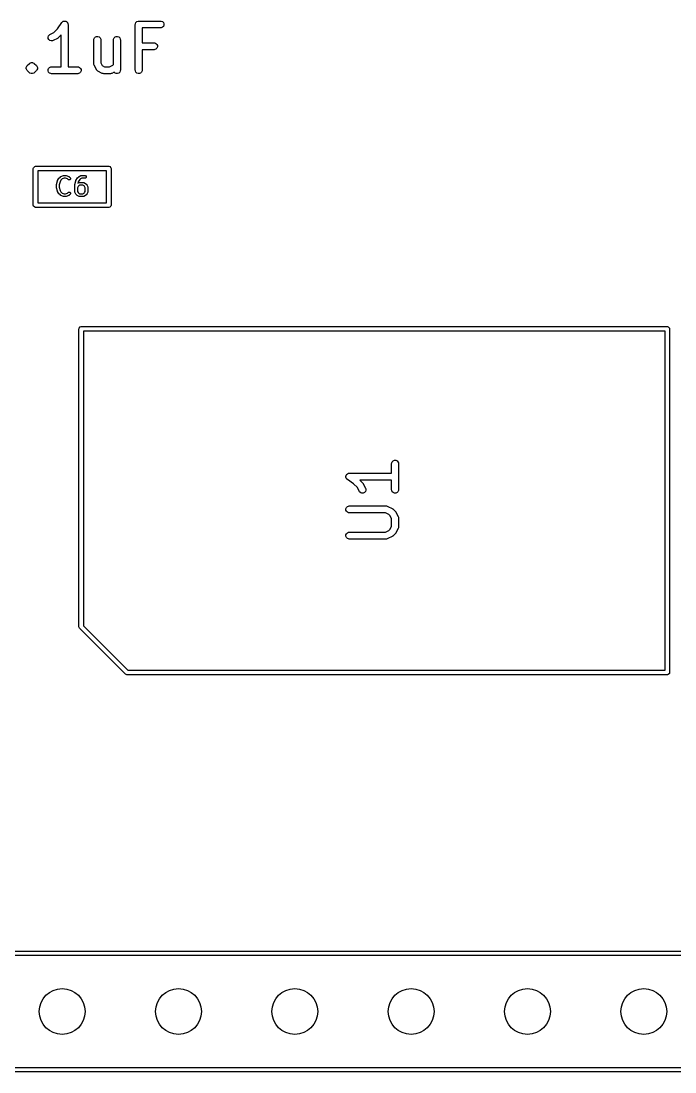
# Model space of a CAD drawing. Extents: x 2.26 to 6.35, y -6.6 to -4.52.
# Drawn here: x 3.106 to 3.668, y -6.469 to -5.566 of the extents above; entities that cross this region are included whole.
import ezdxf

# ---------------------------------------------------------------- set-up
doc = ezdxf.new("R2010")
doc.units = 0
doc.header["$MEASUREMENT"] = 0
doc.layers.add('BLACK', color=7, linetype='CONTINUOUS')

msp = doc.modelspace()

# ---------------------------------------------------------------- linework, layer by layer
at = {"layer": 'BLACK', "linetype": 'CONTINUOUS'}
for p, q in [((3.137, -5.57283), (3.14059, -5.56745)), ((3.14059, -5.56744), (3.14095, -5.567)), ((3.14059, -5.56745), (3.14059, -5.56744)), ((3.14059, -5.56745), (3.14059, -5.56745)), ((3.14059, -5.56745), (3.14059, -5.56745)), ((3.14095, -5.567), (3.1412, -5.56684)), ((3.1412, -5.56684), (3.1414, -5.56663)), ((3.1414, -5.56663), (3.14167, -5.56652)), ((3.14167, -5.56652), (3.14191, -5.56636)), ((3.14191, -5.56636), (3.1422, -5.5663)), ((3.1422, -5.5663), (3.14247, -5.56619)), ((3.14247, -5.56619), (3.14276, -5.56619)), ((3.14276, -5.56619), (3.14304, -5.56613)), ((3.14304, -5.56613), (3.14333, -5.56619)), ((3.14333, -5.56619), (3.14362, -5.56619)), ((3.14362, -5.56619), (3.14389, -5.5663)), ((3.14389, -5.5663), (3.14417, -5.56636)), ((3.14417, -5.56636), (3.14441, -5.56652)), ((3.14441, -5.56652), (3.14469, -5.56663)), ((3.14469, -5.56663), (3.14489, -5.56684)), ((3.14489, -5.56684), (3.14513, -5.567)), ((3.14513, -5.567), (3.14529, -5.56724)), ((3.14529, -5.56724), (3.1455, -5.56745)), ((3.1455, -5.56745), (3.14561, -5.56771)), ((3.14561, -5.56771), (3.14577, -5.56795)), ((3.14577, -5.56795), (3.14583, -5.56824)), ((3.14583, -5.56824), (3.14594, -5.56851)), ((3.14594, -5.56851), (3.146, -5.56908)), ((3.146, -5.56908), (3.146, -5.56908)), ((3.146, -5.56908), (3.146, -5.56909)), ((3.146, -5.56909), (3.146, -5.56909)), ((3.146, -5.56909), (3.146, -5.6055)), ((3.20383, -5.56909), (3.20389, -5.56851)), ((3.20383, -5.60846), (3.20383, -5.56909)), ((3.20389, -5.56851), (3.20433, -5.56745)), ((3.20433, -5.56745), (3.20515, -5.56663)), ((3.20515, -5.56663), (3.20621, -5.56619)), ((3.20621, -5.56619), (3.20679, -5.56613)), ((3.20679, -5.56613), (3.22553, -5.56613)), ((3.22553, -5.57204), (3.20974, -5.57204)), ((3.20974, -5.57204), (3.20974, -5.58488)), ((3.22553, -5.56613), (3.22611, -5.56619)), ((3.22611, -5.57198), (3.22553, -5.57204)), ((3.22611, -5.56619), (3.22717, -5.56663)), ((3.22717, -5.57154), (3.22611, -5.57198)), ((3.22717, -5.56663), (3.22799, -5.56745)), ((3.22799, -5.57073), (3.22717, -5.57154)), ((3.22799, -5.56745), (3.22843, -5.56851)), ((3.22843, -5.56966), (3.22799, -5.57073)), ((3.22843, -5.56851), (3.22843, -5.56966)), ((3.12887, -5.57997), (3.12923, -5.57887)), ((3.12895, -5.58112), (3.12887, -5.57997)), ((3.12946, -5.58215), (3.12895, -5.58112)), ((3.12923, -5.57887), (3.12999, -5.578)), ((3.12999, -5.578), (3.13048, -5.57769)), ((3.13048, -5.57769), (3.1338, -5.57603)), ((3.13687, -5.5811), (3.13312, -5.58298)), ((3.1338, -5.57603), (3.137, -5.57283)), ((3.13711, -5.58095), (3.13687, -5.5811)), ((3.13719, -5.58092), (3.13711, -5.58095)), ((3.13727, -5.58085), (3.13719, -5.58092)), ((3.13736, -5.58079), (3.13727, -5.58085)), ((3.13741, -5.58073), (3.13736, -5.58079)), ((3.13763, -5.58055), (3.13741, -5.58073)), ((3.14009, -5.57809), (3.13763, -5.58055)), ((3.14009, -5.6055), (3.14009, -5.57809)), ((3.16827, -5.58163), (3.16871, -5.58057)), ((3.16871, -5.58057), (3.16953, -5.57976)), ((3.16953, -5.57976), (3.17059, -5.57931)), ((3.17059, -5.57931), (3.17174, -5.57931)), ((3.17174, -5.57931), (3.17281, -5.57976)), ((3.17281, -5.57976), (3.17362, -5.58057)), ((3.17362, -5.58057), (3.17406, -5.58163)), ((3.18514, -5.58163), (3.18558, -5.58057)), ((3.18558, -5.58057), (3.1864, -5.57976)), ((3.1864, -5.57976), (3.18746, -5.57931)), ((3.18746, -5.57931), (3.18862, -5.57931)), ((3.18862, -5.57931), (3.18968, -5.57976)), ((3.18968, -5.57976), (3.19049, -5.58057)), ((3.19049, -5.58057), (3.19094, -5.58163)), ((3.13033, -5.5829), (3.12946, -5.58215)), ((3.13143, -5.58327), (3.13033, -5.5829)), ((3.13258, -5.58318), (3.13143, -5.58327)), ((3.13312, -5.58298), (3.13258, -5.58318)), ((3.16821, -5.58221), (3.16827, -5.58163)), ((3.16821, -5.60283), (3.16821, -5.58221)), ((3.17406, -5.58163), (3.17412, -5.58221)), ((3.17412, -5.58221), (3.17412, -5.60214)), ((3.18509, -5.58221), (3.18514, -5.58163)), ((3.18509, -5.60348), (3.18509, -5.58221)), ((3.19094, -5.58163), (3.19099, -5.58221)), ((3.19099, -5.58221), (3.19099, -5.60846)), ((3.20974, -5.58488), (3.21991, -5.58488)), ((3.21991, -5.58488), (3.22049, -5.58494)), ((3.22049, -5.58494), (3.22155, -5.58538)), ((3.22155, -5.59029), (3.22049, -5.59073)), ((3.22155, -5.58538), (3.22237, -5.58619)), ((3.22237, -5.58948), (3.22155, -5.59029)), ((3.22237, -5.58619), (3.22281, -5.58726)), ((3.22281, -5.58841), (3.22237, -5.58948)), ((3.22281, -5.58726), (3.22281, -5.58841)), ((3.21991, -5.59079), (3.20974, -5.59079)), ((3.20974, -5.59079), (3.20974, -5.60846)), ((3.22049, -5.59073), (3.21991, -5.59079)), ((3.11015, -5.60601), (3.11059, -5.60494)), ((3.11015, -5.60716), (3.11015, -5.60601)), ((3.11035, -5.60764), (3.11015, -5.60716)), ((3.11059, -5.60822), (3.11035, -5.60764)), ((3.11059, -5.60494), (3.11096, -5.60449)), ((3.11096, -5.60867), (3.11059, -5.60822)), ((3.11096, -5.60449), (3.11284, -5.60262)), ((3.11284, -5.60262), (3.11328, -5.60225)), ((3.11328, -5.60225), (3.114, -5.60195)), ((3.11328, -5.60225), (3.11328, -5.60225)), ((3.114, -5.60195), (3.11435, -5.60181)), ((3.11435, -5.60181), (3.1155, -5.60181)), ((3.1155, -5.60181), (3.1155, -5.60181)), ((3.1155, -5.60181), (3.11584, -5.60195)), ((3.11584, -5.60195), (3.11656, -5.60225)), ((3.11656, -5.60225), (3.11656, -5.60225)), ((3.11656, -5.60225), (3.11701, -5.60262)), ((3.11701, -5.60262), (3.11889, -5.60449)), ((3.11889, -5.60449), (3.11925, -5.60494)), ((3.11925, -5.60822), (3.11889, -5.60867)), ((3.11925, -5.60494), (3.11969, -5.606)), ((3.11969, -5.60716), (3.11925, -5.60822)), ((3.11969, -5.606), (3.11969, -5.60601)), ((3.11969, -5.60601), (3.11969, -5.60716)), ((3.1289, -5.60788), (3.12934, -5.60682)), ((3.1289, -5.60903), (3.1289, -5.60788)), ((3.12934, -5.60682), (3.13016, -5.606)), ((3.13016, -5.606), (3.13122, -5.60556)), ((3.13122, -5.60556), (3.1318, -5.6055)), ((3.1318, -5.6055), (3.14009, -5.6055)), ((3.146, -5.6055), (3.15429, -5.6055)), ((3.15429, -5.6055), (3.15487, -5.60556)), ((3.15487, -5.60556), (3.15593, -5.606)), ((3.15593, -5.606), (3.15675, -5.60682)), ((3.15675, -5.60682), (3.15719, -5.60788)), ((3.15719, -5.60788), (3.15719, -5.60903)), ((3.16827, -5.60341), (3.16821, -5.60283)), ((3.16831, -5.60351), (3.16827, -5.60341)), ((3.16832, -5.60361), (3.16831, -5.60351)), ((3.16853, -5.60415), (3.16832, -5.60361)), ((3.1704, -5.6079), (3.16853, -5.60415)), ((3.17046, -5.608), (3.1704, -5.6079)), ((3.17048, -5.60804), (3.17046, -5.608)), ((3.17052, -5.6081), (3.17048, -5.60804)), ((3.17071, -5.60839), (3.17052, -5.6081)), ((3.17099, -5.60864), (3.17071, -5.60839)), ((3.17412, -5.60214), (3.17524, -5.60438)), ((3.17524, -5.60438), (3.17749, -5.6055)), ((3.17749, -5.6055), (3.18172, -5.6055)), ((3.18172, -5.6055), (3.18442, -5.60416)), ((3.18442, -5.60416), (3.18509, -5.60348)), ((3.19099, -5.60846), (3.19094, -5.60903)), ((3.20389, -5.60903), (3.20383, -5.60846)), ((3.20974, -5.60846), (3.20968, -5.60903)), ((3.11284, -5.61055), (3.11096, -5.60867)), ((3.11328, -5.61091), (3.11284, -5.61055)), ((3.11435, -5.61135), (3.11328, -5.61091)), ((3.1155, -5.61135), (3.11435, -5.61135)), ((3.11435, -5.61135), (3.11435, -5.61135)), ((3.11656, -5.61091), (3.1155, -5.61135)), ((3.1155, -5.61135), (3.1155, -5.61135)), ((3.11701, -5.61055), (3.11656, -5.61091)), ((3.11889, -5.60867), (3.11701, -5.61055)), ((3.12934, -5.6101), (3.1289, -5.60903)), ((3.13016, -5.61091), (3.12934, -5.6101)), ((3.13122, -5.61135), (3.13016, -5.61091)), ((3.1318, -5.61141), (3.13122, -5.61135)), ((3.15429, -5.61141), (3.1318, -5.61141)), ((3.15487, -5.61135), (3.15429, -5.61141)), ((3.15593, -5.61091), (3.15487, -5.61135)), ((3.15675, -5.6101), (3.15593, -5.61091)), ((3.15719, -5.60903), (3.15675, -5.6101)), ((3.17123, -5.60892), (3.17099, -5.60864)), ((3.17152, -5.6091), (3.17123, -5.60892)), ((3.17158, -5.60915), (3.17152, -5.6091)), ((3.17162, -5.60916), (3.17158, -5.60915)), ((3.17172, -5.60922), (3.17162, -5.60916)), ((3.17547, -5.6111), (3.17172, -5.60922)), ((3.17601, -5.61131), (3.17547, -5.6111)), ((3.17612, -5.61131), (3.17601, -5.61131)), ((3.17621, -5.61135), (3.17612, -5.61131)), ((3.17679, -5.61141), (3.17621, -5.61135)), ((3.18241, -5.61141), (3.17679, -5.61141)), ((3.18299, -5.61135), (3.18241, -5.61141)), ((3.18309, -5.61131), (3.18299, -5.61135)), ((3.18319, -5.61131), (3.18309, -5.61131)), ((3.18374, -5.6111), (3.18319, -5.61131)), ((3.18563, -5.61015), (3.18374, -5.6111)), ((3.1864, -5.61091), (3.18563, -5.61015)), ((3.18746, -5.61135), (3.1864, -5.61091)), ((3.18862, -5.61135), (3.18746, -5.61135)), ((3.18968, -5.61091), (3.18862, -5.61135)), ((3.19049, -5.6101), (3.18968, -5.61091)), ((3.19094, -5.60903), (3.19049, -5.6101)), ((3.20433, -5.6101), (3.20389, -5.60903)), ((3.20515, -5.61091), (3.20433, -5.6101)), ((3.20621, -5.61135), (3.20515, -5.61091)), ((3.20736, -5.61135), (3.20621, -5.61135)), ((3.20843, -5.61091), (3.20736, -5.61135)), ((3.20924, -5.6101), (3.20843, -5.61091)), ((3.20968, -5.60903), (3.20924, -5.6101)), ((3.11614, -5.69291), (3.11629, -5.69216)), ((3.11614, -5.72441), (3.11614, -5.69291)), ((3.11629, -5.69216), (3.11736, -5.69109)), ((3.11736, -5.69109), (3.11811, -5.69094)), ((3.11811, -5.69094), (3.1811, -5.69094)), ((3.12008, -5.69488), (3.12008, -5.72244)), ((3.17913, -5.69488), (3.12008, -5.69488)), ((3.1423, -5.69893), (3.14248, -5.69889)), ((3.14248, -5.69889), (3.14398, -5.69889)), ((3.14398, -5.69889), (3.14417, -5.69893)), ((3.15721, -5.69895), (3.1574, -5.6989)), ((3.1574, -5.6989), (3.15742, -5.69891)), ((3.15742, -5.69891), (3.15748, -5.69889)), ((3.15748, -5.69889), (3.16048, -5.69889)), ((3.16048, -5.69889), (3.16093, -5.69898)), ((3.17913, -5.72244), (3.17913, -5.69488)), ((3.1811, -5.69094), (3.18186, -5.69109)), ((3.18186, -5.69109), (3.18292, -5.69216)), ((3.18292, -5.69216), (3.18307, -5.69291)), ((3.18307, -5.69291), (3.18307, -5.72441)), ((3.13605, -5.70683), (3.13608, -5.70668)), ((3.13605, -5.70907), (3.13605, -5.70683)), ((3.13608, -5.70668), (3.13609, -5.70654)), ((3.13609, -5.70654), (3.13684, -5.70354)), ((3.13684, -5.70354), (3.13689, -5.70342)), ((3.13689, -5.70342), (3.13693, -5.7033)), ((3.13693, -5.7033), (3.13768, -5.7018)), ((3.13768, -5.7018), (3.13779, -5.70165)), ((3.13779, -5.70165), (3.1379, -5.70149)), ((3.1379, -5.70149), (3.1394, -5.69999)), ((3.1391, -5.70424), (3.13841, -5.70697)), ((3.13841, -5.70697), (3.13841, -5.70893)), ((3.1397, -5.70303), (3.1391, -5.70424)), ((3.1394, -5.69999), (3.13945, -5.69996)), ((3.13945, -5.69996), (3.13946, -5.69993)), ((3.13946, -5.69993), (3.13962, -5.69984)), ((3.13962, -5.69984), (3.13978, -5.69973)), ((3.14087, -5.70186), (3.1397, -5.70303)), ((3.13978, -5.69973), (3.13981, -5.69973)), ((3.13981, -5.69973), (3.13986, -5.69971)), ((3.13986, -5.69971), (3.14211, -5.69896)), ((3.14267, -5.70126), (3.14087, -5.70186)), ((3.14211, -5.69896), (3.1423, -5.69893)), ((3.14379, -5.70126), (3.14267, -5.70126)), ((3.14559, -5.70186), (3.14379, -5.70126)), ((3.14417, -5.69893), (3.14436, -5.69896)), ((3.14436, -5.69896), (3.14661, -5.69971)), ((3.14615, -5.70241), (3.14559, -5.70186)), ((3.14653, -5.70267), (3.14615, -5.70241)), ((3.14743, -5.70267), (3.14653, -5.70267)), ((3.14661, -5.69971), (3.14666, -5.69973)), ((3.14666, -5.69973), (3.14668, -5.69973)), ((3.14668, -5.69973), (3.14684, -5.69984)), ((3.14684, -5.69984), (3.14701, -5.69993)), ((3.14701, -5.69993), (3.14702, -5.69996)), ((3.14702, -5.69996), (3.14707, -5.69999)), ((3.14707, -5.69999), (3.14782, -5.70074)), ((3.14807, -5.70203), (3.14743, -5.70267)), ((3.14782, -5.70074), (3.14807, -5.70112)), ((3.14807, -5.70112), (3.14807, -5.70203)), ((3.1518, -5.70683), (3.15183, -5.70668)), ((3.1518, -5.71282), (3.1518, -5.70683)), ((3.15183, -5.70668), (3.15184, -5.70654)), ((3.15184, -5.70654), (3.15258, -5.70354)), ((3.15258, -5.70354), (3.15267, -5.70336)), ((3.15267, -5.70336), (3.15275, -5.70317)), ((3.15275, -5.70317), (3.15425, -5.70092)), ((3.15425, -5.70092), (3.15433, -5.70084)), ((3.15433, -5.70084), (3.1544, -5.70074)), ((3.1544, -5.70074), (3.15515, -5.69999)), ((3.15483, -5.70431), (3.15454, -5.70548)), ((3.15454, -5.70548), (3.15545, -5.70502)), ((3.15518, -5.7078), (3.1547, -5.70827)), ((3.15615, -5.70233), (3.15483, -5.70431)), ((3.15515, -5.69999), (3.1553, -5.69989)), ((3.15626, -5.70726), (3.15518, -5.7078)), ((3.1553, -5.69989), (3.15545, -5.69977)), ((3.15545, -5.69977), (3.15695, -5.69902)), ((3.15545, -5.70502), (3.15551, -5.705)), ((3.15551, -5.705), (3.15553, -5.70498)), ((3.15553, -5.70498), (3.15571, -5.70495)), ((3.15571, -5.70495), (3.1559, -5.7049)), ((3.1559, -5.7049), (3.15592, -5.70491)), ((3.15592, -5.70491), (3.15598, -5.70489)), ((3.15598, -5.70489), (3.15898, -5.70489)), ((3.15668, -5.7018), (3.15615, -5.70233)), ((3.1587, -5.70726), (3.15626, -5.70726)), ((3.15776, -5.70126), (3.15668, -5.7018)), ((3.15695, -5.69902), (3.15701, -5.699)), ((3.15701, -5.699), (3.15703, -5.69898)), ((3.15703, -5.69898), (3.15721, -5.69895)), ((3.16048, -5.70126), (3.15776, -5.70126)), ((3.15978, -5.7078), (3.1587, -5.70726)), ((3.15898, -5.70489), (3.15904, -5.70491)), ((3.15904, -5.70491), (3.15906, -5.7049)), ((3.15906, -5.7049), (3.15925, -5.70495)), ((3.15925, -5.70495), (3.15943, -5.70498)), ((3.15943, -5.70498), (3.15945, -5.705)), ((3.15945, -5.705), (3.15951, -5.70502)), ((3.15951, -5.70502), (3.16101, -5.70577)), ((3.16026, -5.70827), (3.15978, -5.7078)), ((3.16093, -5.70117), (3.16048, -5.70126)), ((3.16093, -5.69898), (3.16157, -5.69962)), ((3.16157, -5.70053), (3.16093, -5.70117)), ((3.16101, -5.70577), (3.16116, -5.70588)), ((3.16116, -5.70588), (3.16132, -5.70599)), ((3.16132, -5.70599), (3.16206, -5.70674)), ((3.16157, -5.69962), (3.16157, -5.70053)), ((3.16206, -5.70674), (3.16217, -5.7069)), ((3.16217, -5.7069), (3.16229, -5.70705)), ((3.16229, -5.70705), (3.16304, -5.70855)), ((3.13608, -5.70922), (3.13605, -5.70907)), ((3.13609, -5.70936), (3.13608, -5.70922)), ((3.13684, -5.71236), (3.13609, -5.70936)), ((3.13689, -5.71248), (3.13684, -5.71236)), ((3.13693, -5.7126), (3.13689, -5.71248)), ((3.13768, -5.7141), (3.13693, -5.7126)), ((3.13779, -5.71425), (3.13768, -5.7141)), ((3.1379, -5.71441), (3.13779, -5.71425)), ((3.1394, -5.71591), (3.1379, -5.71441)), ((3.13841, -5.70893), (3.1391, -5.71166)), ((3.1391, -5.71166), (3.1397, -5.71287)), ((3.13945, -5.71594), (3.1394, -5.71591)), ((3.13946, -5.71597), (3.13945, -5.71594)), ((3.13962, -5.71606), (3.13946, -5.71597)), ((3.13978, -5.71617), (3.13962, -5.71606)), ((3.1397, -5.71287), (3.14087, -5.71404)), ((3.13981, -5.71617), (3.13978, -5.71617)), ((3.13986, -5.71619), (3.13981, -5.71617)), ((3.14211, -5.71694), (3.13986, -5.71619)), ((3.14087, -5.71404), (3.14267, -5.71464)), ((3.1423, -5.71697), (3.14211, -5.71694)), ((3.14248, -5.717), (3.1423, -5.71697)), ((3.14267, -5.71464), (3.14379, -5.71464)), ((3.14379, -5.71464), (3.14559, -5.71404)), ((3.14417, -5.71697), (3.14398, -5.717)), ((3.14436, -5.71694), (3.14417, -5.71697)), ((3.14661, -5.71619), (3.14436, -5.71694)), ((3.14559, -5.71404), (3.14615, -5.71349)), ((3.14615, -5.71349), (3.14653, -5.71323)), ((3.14653, -5.71323), (3.14743, -5.71323)), ((3.14666, -5.71617), (3.14661, -5.71619)), ((3.14668, -5.71617), (3.14666, -5.71617)), ((3.14684, -5.71606), (3.14668, -5.71617)), ((3.14701, -5.71597), (3.14684, -5.71606)), ((3.14702, -5.71594), (3.14701, -5.71597)), ((3.14707, -5.71591), (3.14702, -5.71594)), ((3.14782, -5.71516), (3.14707, -5.71591)), ((3.14743, -5.71323), (3.14807, -5.71387)), ((3.14807, -5.71478), (3.14782, -5.71516)), ((3.14807, -5.71387), (3.14807, -5.71478)), ((3.15181, -5.71288), (3.1518, -5.71282)), ((3.1518, -5.71291), (3.15181, -5.71288)), ((3.15185, -5.71309), (3.1518, -5.71291)), ((3.15189, -5.71328), (3.15185, -5.71309)), ((3.15191, -5.7133), (3.15189, -5.71328)), ((3.15192, -5.71335), (3.15191, -5.7133)), ((3.15267, -5.71485), (3.15192, -5.71335)), ((3.15279, -5.715), (3.15267, -5.71485)), ((3.1529, -5.71516), (3.15279, -5.715)), ((3.15365, -5.71591), (3.1529, -5.71516)), ((3.1538, -5.71601), (3.15365, -5.71591)), ((3.15395, -5.71613), (3.1538, -5.71601)), ((3.15545, -5.71688), (3.15395, -5.71613)), ((3.1547, -5.70827), (3.15416, -5.70935)), ((3.15416, -5.70935), (3.15416, -5.71255)), ((3.15416, -5.71255), (3.1547, -5.71362)), ((3.1547, -5.71362), (3.15518, -5.7141)), ((3.15518, -5.7141), (3.15626, -5.71464)), ((3.15551, -5.7169), (3.15545, -5.71688)), ((3.15553, -5.71692), (3.15551, -5.7169)), ((3.15571, -5.71695), (3.15553, -5.71692)), ((3.1559, -5.717), (3.15571, -5.71695)), ((3.15626, -5.71464), (3.1587, -5.71464)), ((3.1587, -5.71464), (3.15978, -5.7141)), ((3.15925, -5.71695), (3.15906, -5.717)), ((3.15943, -5.71692), (3.15925, -5.71695)), ((3.15945, -5.7169), (3.15943, -5.71692)), ((3.15951, -5.71688), (3.15945, -5.7169)), ((3.16101, -5.71613), (3.15951, -5.71688)), ((3.15978, -5.7141), (3.16026, -5.71362)), ((3.1608, -5.70935), (3.16026, -5.70827)), ((3.16026, -5.71362), (3.1608, -5.71255)), ((3.1608, -5.71255), (3.1608, -5.70935)), ((3.16116, -5.71601), (3.16101, -5.71613)), ((3.16132, -5.71591), (3.16116, -5.71601)), ((3.16206, -5.71516), (3.16132, -5.71591)), ((3.16217, -5.715), (3.16206, -5.71516)), ((3.16229, -5.71485), (3.16217, -5.715)), ((3.16304, -5.71335), (3.16229, -5.71485)), ((3.16304, -5.70855), (3.16305, -5.7086)), ((3.16305, -5.7133), (3.16304, -5.71335)), ((3.16305, -5.7086), (3.16307, -5.70862)), ((3.16307, -5.71328), (3.16305, -5.7133)), ((3.16307, -5.70862), (3.16311, -5.70881)), ((3.16311, -5.71309), (3.16307, -5.71328)), ((3.16311, -5.70881), (3.16316, -5.70899)), ((3.16316, -5.71291), (3.16311, -5.71309)), ((3.16316, -5.70899), (3.16315, -5.70902)), ((3.16315, -5.70902), (3.16316, -5.70907)), ((3.16316, -5.71282), (3.16315, -5.71288)), ((3.16315, -5.71288), (3.16316, -5.71291)), ((3.16316, -5.70907), (3.16316, -5.71282)), ((3.11629, -5.72516), (3.11614, -5.72441)), ((3.11736, -5.72623), (3.11629, -5.72516)), ((3.12008, -5.72244), (3.17913, -5.72244)), ((3.14398, -5.717), (3.14248, -5.717)), ((3.15592, -5.71699), (3.1559, -5.717)), ((3.15598, -5.717), (3.15592, -5.71699)), ((3.15898, -5.717), (3.15598, -5.717)), ((3.15904, -5.71699), (3.15898, -5.717)), ((3.15906, -5.717), (3.15904, -5.71699)), ((3.18292, -5.72516), (3.18186, -5.72623)), ((3.18307, -5.72441), (3.18292, -5.72516)), ((3.11811, -5.72638), (3.11736, -5.72623)), ((3.1811, -5.72638), (3.11811, -5.72638)), ((3.18186, -5.72623), (3.1811, -5.72638)), ((3.15531, -5.83071), (3.15546, -5.82996)), ((3.15531, -6.08661), (3.15531, -5.83071)), ((3.15546, -5.82996), (3.15653, -5.82889)), ((3.15653, -5.82889), (3.15728, -5.82874)), ((3.15728, -5.82874), (3.66122, -5.82874)), ((3.15925, -5.83268), (3.15925, -6.0858)), ((3.65925, -5.83268), (3.15925, -5.83268)), ((3.65925, -6.12402), (3.65925, -5.83268)), ((3.66122, -5.82874), (3.66197, -5.82889)), ((3.66197, -5.82889), (3.66304, -5.82996)), ((3.66304, -5.82996), (3.66319, -5.83071)), ((3.66319, -5.83071), (3.66319, -6.12598)), ((3.42421, -5.94648), (3.42426, -5.9459)), ((3.42421, -5.95477), (3.42421, -5.94648)), ((3.42426, -5.9459), (3.4247, -5.94483)), ((3.4247, -5.94483), (3.42552, -5.94402)), ((3.42552, -5.94402), (3.42658, -5.94358)), ((3.42658, -5.94358), (3.42773, -5.94358)), ((3.42773, -5.94358), (3.4288, -5.94402)), ((3.4288, -5.94402), (3.42961, -5.94483)), ((3.42961, -5.94483), (3.43005, -5.9459)), ((3.43005, -5.9459), (3.43011, -5.94648)), ((3.43011, -5.94648), (3.43011, -5.96897)), ((3.38484, -5.95773), (3.38489, -5.95744)), ((3.38489, -5.95801), (3.38484, -5.95773)), ((3.38489, -5.95715), (3.385, -5.95688)), ((3.38489, -5.95744), (3.38489, -5.95715)), ((3.38489, -5.9583), (3.38489, -5.95801)), ((3.385, -5.95857), (3.38489, -5.9583)), ((3.385, -5.95688), (3.38506, -5.9566)), ((3.38506, -5.95886), (3.385, -5.95857)), ((3.38506, -5.9566), (3.38522, -5.95635)), ((3.38522, -5.9591), (3.38506, -5.95886)), ((3.38522, -5.95635), (3.38533, -5.95608)), ((3.38533, -5.95936), (3.38522, -5.9591)), ((3.38533, -5.95608), (3.38554, -5.95588)), ((3.38554, -5.95957), (3.38533, -5.95936)), ((3.38554, -5.95588), (3.3857, -5.95564)), ((3.3857, -5.95981), (3.38554, -5.95957)), ((3.3857, -5.95564), (3.38594, -5.95548)), ((3.38615, -5.96018), (3.3857, -5.95981)), ((3.38594, -5.95548), (3.38615, -5.95527)), ((3.38615, -5.95527), (3.38641, -5.95516)), ((3.39153, -5.96377), (3.38615, -5.96018)), ((3.38615, -5.96018), (3.38615, -5.96018)), ((3.38615, -5.96018), (3.38615, -5.96018)), ((3.38615, -5.96018), (3.38615, -5.96018)), ((3.38641, -5.95516), (3.38666, -5.955)), ((3.38666, -5.955), (3.38694, -5.95494)), ((3.38694, -5.95494), (3.38721, -5.95483)), ((3.38721, -5.95483), (3.38778, -5.95477)), ((3.38778, -5.95477), (3.38779, -5.95477)), ((3.38779, -5.95477), (3.38779, -5.95477)), ((3.38779, -5.95477), (3.38779, -5.95477)), ((3.38779, -5.95477), (3.42421, -5.95477)), ((3.42421, -5.96068), (3.39679, -5.96068)), ((3.39679, -5.96068), (3.39925, -5.96314)), ((3.42421, -5.96897), (3.42421, -5.96068)), ((3.39474, -5.96697), (3.39153, -5.96377)), ((3.3964, -5.97029), (3.39474, -5.96697)), ((3.39925, -5.96314), (3.39944, -5.96336)), ((3.39944, -5.96336), (3.39949, -5.96341)), ((3.39949, -5.96341), (3.39955, -5.9635)), ((3.39955, -5.9635), (3.39962, -5.96358)), ((3.39962, -5.96358), (3.39965, -5.96365)), ((3.39965, -5.96365), (3.3998, -5.9639)), ((3.3998, -5.9639), (3.40168, -5.96765)), ((3.40197, -5.96934), (3.4016, -5.97043)), ((3.40168, -5.96765), (3.40188, -5.96819)), ((3.40188, -5.96819), (3.40197, -5.96934)), ((3.42426, -5.96955), (3.42421, -5.96897)), ((3.4247, -5.97061), (3.42426, -5.96955)), ((3.43005, -5.96955), (3.42961, -5.97061)), ((3.43011, -5.96897), (3.43005, -5.96955)), ((3.3967, -5.97078), (3.3964, -5.97029)), ((3.39757, -5.97154), (3.3967, -5.97078)), ((3.39867, -5.9719), (3.39757, -5.97154)), ((3.39982, -5.97182), (3.39867, -5.9719)), ((3.40085, -5.97131), (3.39982, -5.97182)), ((3.4016, -5.97043), (3.40085, -5.97131)), ((3.42552, -5.97143), (3.4247, -5.97061)), ((3.42658, -5.97187), (3.42552, -5.97143)), ((3.42773, -5.97187), (3.42658, -5.97187)), ((3.4288, -5.97143), (3.42773, -5.97187)), ((3.42961, -5.97061), (3.4288, -5.97143)), ((3.38489, -5.98527), (3.38533, -5.98421)), ((3.38489, -5.98642), (3.38489, -5.98527)), ((3.38533, -5.98749), (3.38489, -5.98642)), ((3.38533, -5.98421), (3.38615, -5.98339)), ((3.38615, -5.9883), (3.38533, -5.98749)), ((3.38615, -5.98339), (3.38721, -5.98295)), ((3.38721, -5.98295), (3.38779, -5.98289)), ((3.38779, -5.98289), (3.41966, -5.98289)), ((3.41966, -5.98289), (3.42024, -5.98295)), ((3.42024, -5.98295), (3.42033, -5.98299)), ((3.42033, -5.98299), (3.42044, -5.983)), ((3.42044, -5.983), (3.42098, -5.9832)), ((3.42098, -5.9832), (3.42473, -5.98508)), ((3.42473, -5.98508), (3.42498, -5.98524)), ((3.42498, -5.98524), (3.42505, -5.98527)), ((3.42505, -5.98527), (3.42513, -5.98533)), ((3.42513, -5.98533), (3.42522, -5.98539)), ((3.42522, -5.98539), (3.42527, -5.98545)), ((3.42527, -5.98545), (3.4255, -5.98563)), ((3.4255, -5.98563), (3.42737, -5.98751)), ((3.42737, -5.98751), (3.42756, -5.98773)), ((3.42756, -5.98773), (3.42762, -5.98778)), ((3.42762, -5.98778), (3.42767, -5.98787)), ((3.42767, -5.98787), (3.42774, -5.98795)), ((3.38721, -5.98874), (3.38615, -5.9883)), ((3.38779, -5.9888), (3.38721, -5.98874)), ((3.41896, -5.9888), (3.38779, -5.9888)), ((3.42166, -5.99015), (3.41896, -5.9888)), ((3.42286, -5.99134), (3.42166, -5.99015)), ((3.42421, -5.99404), (3.42286, -5.99134)), ((3.42421, -6.00015), (3.42421, -5.99404)), ((3.42774, -5.98795), (3.42777, -5.98803)), ((3.42777, -5.98803), (3.42792, -5.98827)), ((3.42792, -5.98827), (3.4298, -5.99202)), ((3.4298, -5.99202), (3.43001, -5.99256)), ((3.43001, -5.99256), (3.43001, -5.99267)), ((3.43001, -5.99267), (3.43005, -5.99277)), ((3.43005, -5.99277), (3.43011, -5.99334)), ((3.43011, -5.99334), (3.43011, -6.00084)), ((3.38533, -6.0067), (3.38615, -6.00589)), ((3.38615, -6.00589), (3.38721, -6.00545)), ((3.38721, -6.00545), (3.38779, -6.00539)), ((3.38779, -6.00539), (3.41896, -6.00539)), ((3.41896, -6.00539), (3.42166, -6.00404)), ((3.42166, -6.00404), (3.42286, -6.00284)), ((3.42286, -6.00284), (3.42421, -6.00015)), ((3.42792, -6.00591), (3.42777, -6.00616)), ((3.4298, -6.00216), (3.42792, -6.00591)), ((3.43001, -6.00162), (3.4298, -6.00216)), ((3.43005, -6.00142), (3.43001, -6.00152)), ((3.43001, -6.00152), (3.43001, -6.00162)), ((3.43011, -6.00084), (3.43005, -6.00142)), ((3.38489, -6.00777), (3.38533, -6.0067)), ((3.38489, -6.00892), (3.38489, -6.00777)), ((3.38533, -6.00998), (3.38489, -6.00892)), ((3.38615, -6.0108), (3.38533, -6.00998)), ((3.38721, -6.01124), (3.38615, -6.0108)), ((3.38779, -6.0113), (3.38721, -6.01124)), ((3.41966, -6.0113), (3.38779, -6.0113)), ((3.42024, -6.01124), (3.41966, -6.0113)), ((3.42033, -6.0112), (3.42024, -6.01124)), ((3.42044, -6.01119), (3.42033, -6.0112)), ((3.42098, -6.01098), (3.42044, -6.01119)), ((3.42473, -6.00911), (3.42098, -6.01098)), ((3.42498, -6.00895), (3.42473, -6.00911)), ((3.42505, -6.00892), (3.42498, -6.00895)), ((3.42513, -6.00886), (3.42505, -6.00892)), ((3.42522, -6.0088), (3.42513, -6.00886)), ((3.42527, -6.00874), (3.42522, -6.0088)), ((3.4255, -6.00856), (3.42527, -6.00874)), ((3.42737, -6.00668), (3.4255, -6.00856)), ((3.42756, -6.00645), (3.42737, -6.00668)), ((3.42762, -6.0064), (3.42756, -6.00645)), ((3.42767, -6.00631), (3.42762, -6.0064)), ((3.42774, -6.00623), (3.42767, -6.00631)), ((3.42777, -6.00616), (3.42774, -6.00623)), ((3.15546, -6.08737), (3.15531, -6.08661)), ((3.15925, -6.0858), (3.19747, -6.12402)), ((3.15589, -6.08801), (3.15546, -6.08737)), ((3.19526, -6.12738), (3.15589, -6.08801)), ((3.1959, -6.1278), (3.19526, -6.12738)), ((3.19665, -6.12795), (3.1959, -6.1278)), ((3.66122, -6.12795), (3.19665, -6.12795)), ((3.19747, -6.12402), (3.65925, -6.12402)), ((3.66197, -6.1278), (3.66122, -6.12795)), ((3.66304, -6.12674), (3.66197, -6.1278)), ((3.66319, -6.12598), (3.66304, -6.12674)), ((2.39094, -6.36535), (6.29094, -6.36535)), ((6.28898, -6.36929), (2.39291, -6.36929)), ((2.41676, -6.46535), (6.28898, -6.46535)), ((6.29094, -6.46929), (2.41594, -6.46929))]:
    msp.add_line(p, q, dxfattribs=at)
at = {"layer": 'BLACK'}
for centre in [(3.14094, -6.41732), (3.24094, -6.41732), (3.34094, -6.41732), (3.44094, -6.41732), (3.54094, -6.41732), (3.64094, -6.41732)]:
    msp.add_circle(centre, 0.01969, dxfattribs=at)

doc.saveas('drawing.dxf')
